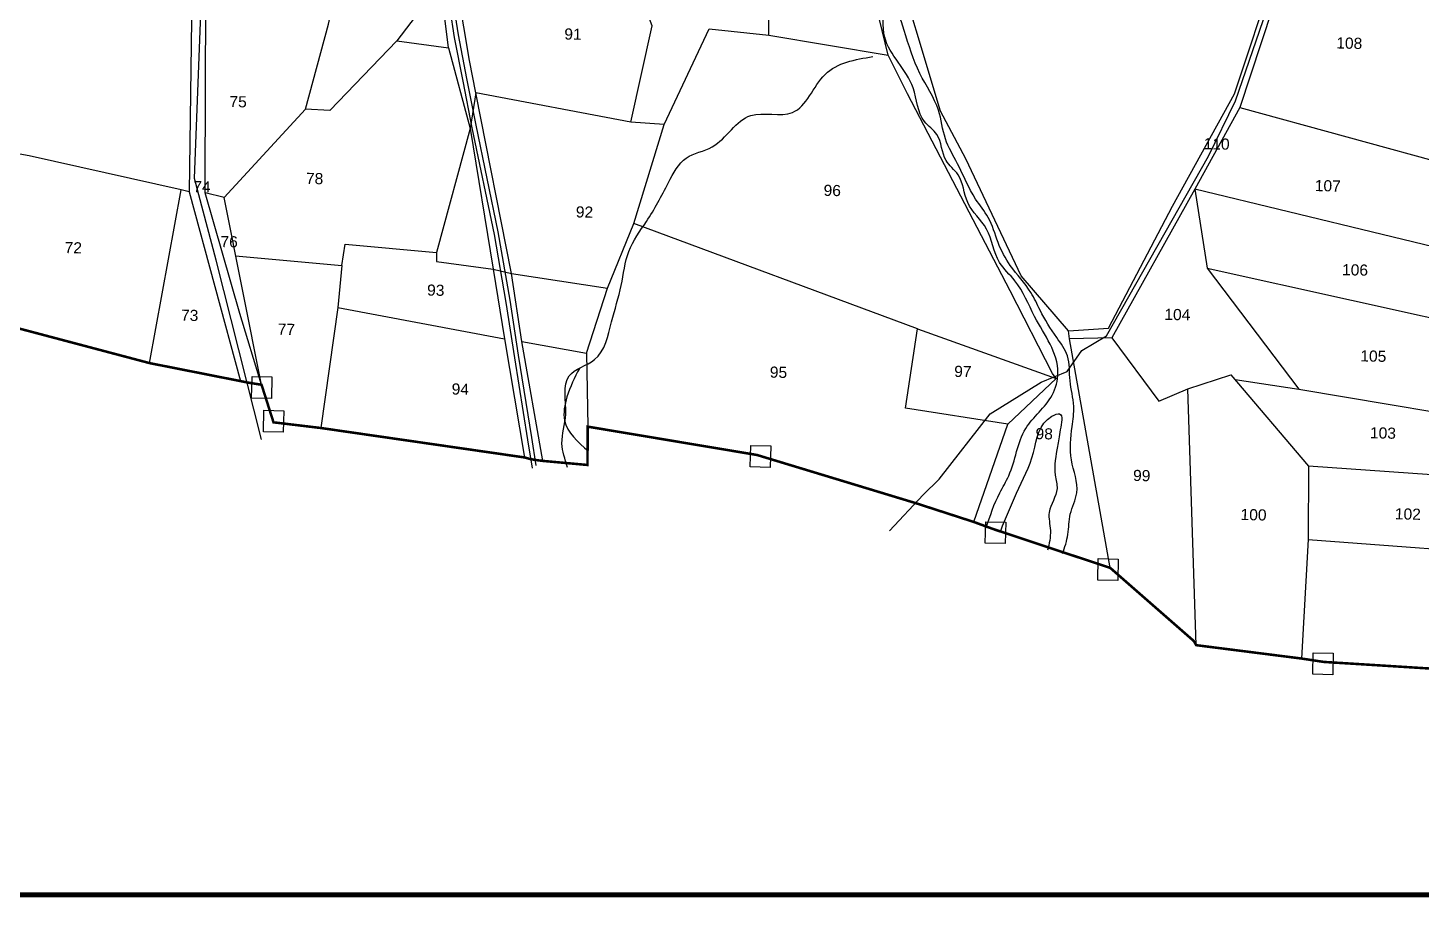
# Model space of a CAD drawing. Header units: millimetres. Extents: x 199975 to 213977, y 1596339 to 1602679.
# Drawn here: x 201089 to 202735, y 1599132 to 1600160 of the extents above; entities that cross this region are included whole.
import ezdxf
from ezdxf.enums import TextEntityAlignment as Align

# ---------------------------------------------------------------- set-up
doc = ezdxf.new("R2010")
doc.units = ezdxf.units.MM
for name, color, linetype in [('PLOT', 7, 'Continuous'), ('PLOT NO', 7, 'Continuous'), ('ROAD', 1, 'Continuous'), ('STREAM', 4, 'Continuous'), ('VILLAGE BOUNDARY', 5, 'Continuous'), ('VILLAGE BOUNDARY STONES', 1, 'Continuous')]:
    doc.layers.add(name, color=color, linetype=linetype)
doc.styles.get("Standard").update_dxf_attribs({"font": 'arial.ttf'})

msp = doc.modelspace()

# ---------------------------------------------------------------- linework, layer by layer
at = {"color": 5, "const_width": 5.6}
msp.add_lwpolyline([(199977.5, 1602313.1), (204088.1, 1602313.1), (204088.1, 1599135.1), (199977.5, 1599135.1)], close=True, dxfattribs=at)
at = {"layer": 'PLOT'}
for points in [[(201364.7, 1599738), (201339.1, 1599822.3), (201297.9, 1599964.9), (201298.1, 1599976.6), (201298.9, 1600193.7), (201230.3, 1600349), (201197.9, 1600484.1), (201196.9, 1600494.9), (201200, 1600564.8), (201199, 1600608.3), (201184.8, 1600692.8), (201171, 1600756.3), (201176.4, 1600947.1), (201178.1, 1601009), (201177.9, 1601122)], [(201697, 1599648), (201672.3, 1599789.1), (201659.8, 1599869.7), (201618, 1600083.1), (201610.5, 1600121.3), (201596.8, 1600201.2), (201545.9, 1600380.9), (201520.9, 1600452.7), (201516.1, 1600468.7), (201505.3, 1600521.9), (201468.7, 1600661), (201462, 1600684), (201421.4, 1600786.3), (201396.1, 1600846.8), (201360.5, 1600926.1), (201303.5, 1601052)], [(202206.2, 1599575.8), (202246.2, 1599691.5), (202303.4, 1599745.5), (202299.1, 1599751.3), (202249, 1599848.9), (202127.7, 1600081.9), (202105.1, 1600127.6), (202041.9, 1600387.4), (201924.3, 1600571.2), (201895.2, 1600677.6), (201837.7, 1600744.6), (201829.3, 1600772.3), (201739.7, 1600826.6), (201698.9, 1600849.7), (201659.7, 1600869.2)], [(202367.3, 1599521.5), (202319, 1599792.2), (202318, 1599801.6), (202261.9, 1599866.7), (202196.8, 1600004.9), (202166.7, 1600061.5), (202108, 1600257.4), (202054, 1600462), (202086.1, 1600670.8), (202132.1, 1600659.4), (202270.6, 1600587.2), (202343.2, 1600543.6), (202435.5, 1600483.8), (202468.2, 1600461.5), (202579, 1600409.6), (202590.5, 1600403.5), (202692.9, 1600359.1)], [(202318, 1599801.6), (202365.1, 1599804.8), (202440.7, 1599949.3), (202514.2, 1600081.9), (202561.7, 1600225.8), (202556.8, 1600332.7), (202468.2, 1600461.5)], [(201364.7, 1599738), (201320.6, 1599959.3), (201416.6, 1600063.6), (201443.6, 1600164.2), (201469, 1600281.6), (201505.6, 1600436.9)], [(202590.5, 1600403.5), (202566.1, 1600334.5), (202571, 1600220), (202520.3, 1600065.9), (202467.2, 1599969.2), (202369.1, 1599793.6), (202319, 1599792.2)], [(201963.9, 1600151.3), (201964.3, 1600193.5), (201799.1, 1600289), (201785.4, 1600337.8)], [(201801, 1600048.3), (201826.3, 1600162.4), (201813.1, 1600196.8), (201749, 1600249)], [(201282.2, 1600198.4), (201279.1, 1599965.9), (201340, 1599742.3)], [(201552.6, 1600181.3), (201524.4, 1600144.7), (201585.7, 1600136.2), (201577.6, 1600200.1)], [(201334, 1599890.3), (201459.6, 1599878.9), (201463.6, 1599904), (201571.3, 1599894.3), (201571.5, 1599883.8), (201638.1, 1599874.5), (201659.8, 1599869.7), (201773.2, 1599852.1), (201804.4, 1599928.8), (201840.2, 1600045.7), (201893.5, 1600158.9), (201963.9, 1600151.3), (202105.1, 1600127.6)], [(201524.4, 1600144.7), (201445.4, 1600062.3), (201416.6, 1600063.6)], [(201585.7, 1600136.2), (201611, 1600041), (201638.1, 1599874.5), (201651.8, 1599792.3), (201675.3, 1599652.1)], [(201279.1, 1599965.9), (201269.9, 1599968.6), (201090, 1600008.7), (200978.7, 1600028.9), (200959.8, 1600050.9), (200820, 1600059.9), (200757.4, 1600080.6), (200666.4, 1600086.2), (200661.1, 1600028.8), (200652, 1599927), (200606.5, 1599917.2), (200605, 1599948.3), (200564, 1599951.7), (200566.9, 1599984), (200569.5, 1600004.3), (200661.1, 1600028.8)], [(201840.2, 1600045.7), (201801, 1600048.3), (201618, 1600083.1), (201611, 1600041), (201571.3, 1599894.3)], [(202520.3, 1600065.9), (202773.3, 1599996.3)], [(201232.4, 1599763.6), (201269.9, 1599968.6)], [(202467.2, 1599969.2), (202481.7, 1599875.9), (202590.2, 1599732.9)], [(202799.3, 1599889), (202467.2, 1599969.2)], [(201320.6, 1599959.3), (201297.9, 1599964.9)], [(202139.7, 1599804.1), (201804.4, 1599928.8)], [(201459.6, 1599878.9), (201454.6, 1599829.4), (201434.7, 1599686.9)], [(202481.7, 1599875.9), (202822.8, 1599800.1)], [(201672.3, 1599789.1), (201748.5, 1599775.5), (201773.2, 1599852.1)], [(201454.6, 1599829.4), (201651.8, 1599792.3)], [(202246.2, 1599691.5), (202125.5, 1599710.4), (202139.7, 1599804.1), (202303.4, 1599745.5)], [(202369.1, 1599793.6), (202424.6, 1599718.5), (202458.8, 1599733.3), (202509.8, 1599749.7), (202514.9, 1599744.3), (202590.2, 1599732.9), (202857.6, 1599687.9)], [(201748.5, 1599775.5), (201750, 1599688.5)], [(202509.8, 1599749.7), (202601.5, 1599641.7), (202601, 1599555.2), (202593.2, 1599414.4)], [(202468.8, 1599430.2), (202458.8, 1599733.3)], [(202865, 1599623.2), (202601.5, 1599641.7)], [(202601, 1599555.2), (202874.8, 1599534.7)]]:
    msp.add_lwpolyline(points, dxfattribs=at)
at = {"layer": 'ROAD'}
for points in [[(201364.8, 1599673.4), (201311.1, 1599885.2), (201285.6, 1599982), (201293.4, 1600187.1), (201223.7, 1600352.1), (201191.1, 1600486.6), (201197.6, 1600562.6), (201186.8, 1600658.5), (201164.7, 1600761.3), (201167.1, 1600896.3), (201172.7, 1601073.8), (201174, 1601132.7)], [(202106.6, 1599565.4), (202146.2, 1599607.8), (202165.3, 1599626.5), (202225.3, 1599703.6), (202285.5, 1599741.1), (202316.5, 1599753.5), (202333.7, 1599778.7), (202362.7, 1599795.7), (202483.2, 1600008.2), (202515.3, 1600073.7), (202560.3, 1600204.3), (202566.1, 1600235.7), (202561.7, 1600333.8), (202585.6, 1600421.4), (202598.5, 1600658.5)], [(201581.9, 1600216.5), (201592.4, 1600148.5), (201602.4, 1600097), (201613.2, 1600041.8), (201639.3, 1599915.8), (201653.4, 1599835.1), (201663.6, 1599770), (201679, 1599672.8), (201684.4, 1599639.3)], [(201586.3, 1600219.5), (201596.8, 1600151.5), (201606.9, 1600100), (201617.7, 1600044.8), (201643.8, 1599918.8), (201657.9, 1599838.1), (201668, 1599773), (201683.5, 1599675.8), (201688.8, 1599642.4)]]:
    msp.add_lwpolyline(points, dxfattribs=at)
at = {"layer": 'STREAM'}
for points in [[(202310.9, 1599538.5), (202317.3, 1599561.2), (202320.1, 1599585.1), (202327.7, 1599610.3), (202321.5, 1599649.2), (202322.3, 1599688.6), (202324.2, 1599712.5), (202319.8, 1599742.7), (202316.8, 1599772.1), (202304, 1599793.9), (202284.4, 1599826.2), (202273.6, 1599847), (202249.2, 1599878.9), (202234.8, 1599906.3), (202223.1, 1599935.8), (202208.3, 1599957.5), (202186.9, 1599999.3), (202172.6, 1600028.7), (202164.3, 1600062.6), (202142.4, 1600105.9), (202123.8, 1600156.9), (202112, 1600198), (202106.6, 1600234.2), (202100.3, 1600259.7), (202079.2, 1600323.9), (202067.6, 1600371), (202061.5, 1600423.4), (202027.5, 1600476.4), (201996.8, 1600494.6), (201964.8, 1600541.3), (201936.9, 1600585.6), (201925.3, 1600653.5), (201921.9, 1600704.9), (201911.1, 1600729.5), (201930.6, 1600795.6), (201935.7, 1600864.5), (201951.9, 1600921.4), (201957.2, 1600960), (201953.8, 1601032.1), (201954.7, 1601074.4), (201985.8, 1601133.3), (202003.4, 1601178.4), (202011.2, 1601202.6), (202056.9, 1601269.4), (202093.8, 1601308.3), (202126.8, 1601353.1), (202147.4, 1601386.5), (202156.5, 1601454.6), (202162.3, 1601492.8), (202172.1, 1601526.8), (202203.3, 1601573.5), (202222.2, 1601613.2), (202231.7, 1601635.1), (202211.3, 1601711.1), (202212.9, 1601764.7), (202206.8, 1601796), (202156.2, 1601816.6), (202115, 1601871.2), (202108.9, 1601920.4), (202123.5, 1601991.3), (202127.6, 1602014.2), (202126.8, 1602039), (202130, 1602064.2)], [(202220.7, 1599568.8), (202236.8, 1599610.3), (202247.4, 1599630.4), (202267.5, 1599686.3), (202298.5, 1599725.6), (202305.5, 1599752.2), (202278, 1599818.5), (202254.7, 1599860.9), (202236.6, 1599882.7), (202221.1, 1599922.1), (202198.9, 1599953.4), (202187.5, 1599986.3), (202173.3, 1600003.2), (202162.4, 1600033.8), (202147.8, 1600049), (202134.5, 1600089), (202100.9, 1600148.8), (202097.9, 1600190.2), (202091.9, 1600212.6), (202085.1, 1600243.7), (202073.4, 1600287.2), (202062, 1600340.5), (202053.5, 1600367.3), (202047.8, 1600393.9), (202007.5, 1600446.3), (201992.4, 1600476.8), (201974.1, 1600506), (201958.1, 1600537.4), (201927.8, 1600574.5), (201917.6, 1600624.1), (201906.5, 1600653.1), (201904.4, 1600682.9), (201877.3, 1600719.5), (201852.2, 1600743.9), (201835.4, 1600760.9)], [(201726.2, 1599640.4), (201719.6, 1599668.7), (201724, 1599703.2), (201728.1, 1599748.5), (201758.1, 1599767.8), (201778.1, 1599812.3), (201789.6, 1599855.5), (201798.6, 1599895.7), (201819.4, 1599931.1), (201845.4, 1599976.9), (201866.4, 1600006), (201897.2, 1600019.4), (201942.6, 1600056.3), (201991.8, 1600059.8), (202030.5, 1600104.8), (202086.8, 1600125.9)], [(201740.1, 1599757.3), (201725.5, 1599723.6), (201722.6, 1599695.8), (201750.8, 1599659.4)], [(202237.9, 1599565.5), (202256.6, 1599609.9), (202276.6, 1599658), (202298.4, 1599700.9), (202307.5, 1599703.5), (202308.2, 1599684.9), (202304.9, 1599665), (202302.2, 1599631), (202304.4, 1599615.2), (202295.1, 1599587.2), (202296.6, 1599565.9), (202293.2, 1599542.3)]]:
    msp.add_spline(points, degree=3, dxfattribs=at)
at = {"layer": 'VILLAGE BOUNDARY', "const_width": 3}
msp.add_lwpolyline([(202886, 1599393.8), (202619.5, 1599410.4), (202593.2, 1599414.4), (202468.8, 1599430.2), (202466, 1599435.1), (202367.3, 1599521.5), (202230.9, 1599566.8), (202206.2, 1599575.8), (202137.1, 1599598.2), (201950, 1599655), (201750, 1599688.5), (201749.7, 1599643.2), (201697, 1599648), (201687.4, 1599649.2), (201681.8, 1599650.3), (201675.3, 1599652.1), (201434.7, 1599686.9), (201378.8, 1599693.6), (201364.7, 1599738), (201349.7, 1599740.4), (201340, 1599742.3), (201232.4, 1599763.6), (200995.7, 1599826.4)], dxfattribs=at)
at = {"layer": 'VILLAGE BOUNDARY STONES'}
for points in [[(201353.4, 1599747.7), (201376.9, 1599747.2), (201376.4, 1599721.8), (201352.8, 1599722.3)], [(201367.4, 1599707.8), (201390.9, 1599707.3), (201390.4, 1599681.9), (201366.8, 1599682.4)], [(201942.6, 1599666.3), (201966.2, 1599665.8), (201965.6, 1599640.4), (201942.1, 1599640.9)], [(202220.2, 1599576.1), (202243.8, 1599575.6), (202243.2, 1599550.2), (202219.7, 1599550.7)], [(202353.1, 1599532.5), (202376.6, 1599532), (202376.1, 1599506.6), (202352.5, 1599507.1)], [(202607.2, 1599421.2), (202630.8, 1599420.7), (202630.2, 1599395.3), (202606.7, 1599395.8)]]:
    msp.add_lwpolyline(points, close=True, dxfattribs=at)

# ---------------------------------------------------------------- texts
at = {"layer": 'PLOT NO'}
for s, p in [('91', (201732.6, 1600152.5)), ('108', (202649.7, 1600141.8)), ('75', (201337, 1600072.6)), ('110', (202493, 1600022.7)), ('78', (201427.4, 1599981.8)), ('74', (201294.3, 1599972.1)), ('96', (202038.9, 1599967.7)), ('107', (202624.3, 1599973.2)), ('92', (201746.2, 1599942.2)), ('72', (201142.3, 1599900)), ('76', (201326.4, 1599907.1)), ('106', (202656.5, 1599873.8)), ('93', (201570.5, 1599849.8)), ('73', (201279.8, 1599820.1)), ('104', (202446.6, 1599821)), ('77', (201394.1, 1599803.6)), ('105', (202678.1, 1599771.9)), ('95', (201975.4, 1599752.8)), ('97', (202193.2, 1599753.7)), ('94', (201599.5, 1599732.9)), ('98', (202289.3, 1599680.1)), ('103', (202689.5, 1599681)), ('99', (202404.5, 1599630.7)), ('100', (202536.6, 1599584.4)), ('102', (202718.9, 1599585.2))]:
    msp.add_text(s, height=13.16, rotation=358.7578, dxfattribs=at).set_placement(p, align=Align.MIDDLE_CENTER)

doc.saveas('drawing.dxf')
